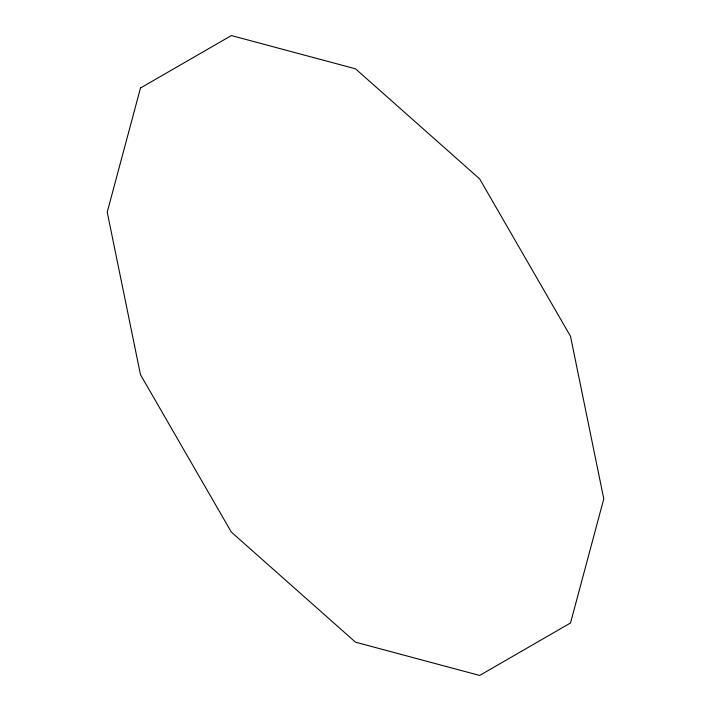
<?xml version="1.0" encoding="UTF-8"?>
<svg xmlns="http://www.w3.org/2000/svg" width="711" height="711" viewBox="0 0 711 711"><rect width="100%" height="100%" fill="white"/><g stroke="black" fill="none" stroke-linecap="round" stroke-linejoin="round"><path stroke-width="1.07" d="M140.485 88.022L107.219 212.162L140.485 374.706L231.359 532.112L355.5 642.184L479.641 675.45L570.515 622.978L603.781 498.838L570.515 336.294L479.641 178.888L355.5 68.816L231.359 35.55L140.485 88.022"/></g></svg>
